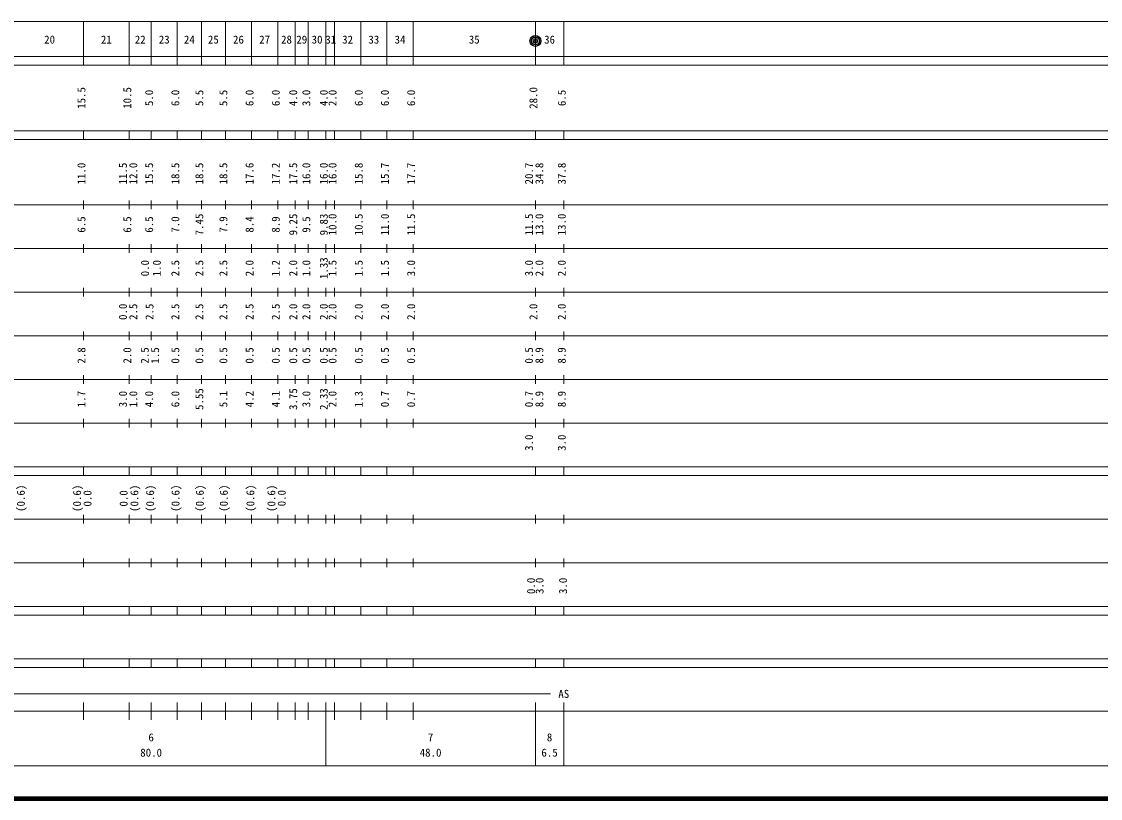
# Model space of a CAD drawing. Units: millimetres on the paper, enlarged 1000 times. Extents: x 40000 to 680000, y 20000 to 380000.
# Drawn here: x 298331 to 545407, y 20000 to 198000 of the extents above; entities that cross this region are included whole.
import ezdxf
from ezdxf.enums import TextEntityAlignment as Align

# ---------------------------------------------------------------- set-up
doc = ezdxf.new("R2010")
doc.units = ezdxf.units.MM
doc.header["$LTSCALE"] = 1000
doc.layers.add('M-TTL', color=2, linetype='Continuous', lineweight=140)
doc.layers.add('M-TTL-BAND', color=7, linetype='Continuous', lineweight=13)
doc.styles.add('ＭＳ ゴシック', font='')
doc.styles.get('ＭＳ ゴシック').set_extended_font_data('MS Gothic')

msp = doc.modelspace()

# ---------------------------------------------------------------- hatches: boundary and pattern name
at = {"layer": 'M-TTL-BAND'}
msp.add_hatch(color=256, dxfattribs=at).paths.add_polyline_path([(415868, 193563, 1), (416168, 193563, 1)])

# ---------------------------------------------------------------- linework, layer by layer
at = {"layer": 'M-TTL'}
msp.add_line((40000, 20000), (680000, 20000), dxfattribs=at)
at = {"layer": 'M-TTL-BAND'}
for p, q in [((68000, 198000), (579000, 198000)), ((312500, 188000), (312500, 198000)), ((323000, 188000), (323000, 198000)), ((328000, 188000), (328000, 198000)), ((334000, 188000), (334000, 198000)), ((339500, 188000), (339500, 198000)), ((345000, 188000), (345000, 198000)), ((351000, 188000), (351000, 198000)), ((357000, 188000), (357000, 198000)), ((361000, 188000), (361000, 198000)), ((364000, 188000), (364000, 198000)), ((368000, 188000), (368000, 198000)), ((370000, 188000), (370000, 198000)), ((376000, 188000), (376000, 198000)), ((382000, 188000), (382000, 198000)), ((388000, 188000), (388000, 198000)), ((416000, 188000), (416000, 198000)), ((422500, 188000), (422500, 198000)), ((40000, 190000), (579000, 190000)), ((40000, 188000), (579000, 188000)), ((40000, 173000), (579000, 173000)), ((312500, 171000), (312500, 173000)), ((323000, 171000), (323000, 173000)), ((328000, 171000), (328000, 173000)), ((334000, 171000), (334000, 173000)), ((339500, 171000), (339500, 173000)), ((345000, 171000), (345000, 173000)), ((351000, 171000), (351000, 173000)), ((357000, 171000), (357000, 173000)), ((361000, 171000), (361000, 173000)), ((364000, 171000), (364000, 173000)), ((368000, 171000), (368000, 173000)), ((370000, 171000), (370000, 173000)), ((376000, 171000), (376000, 173000)), ((382000, 171000), (382000, 173000)), ((388000, 171000), (388000, 173000)), ((416000, 171000), (416000, 173000)), ((422500, 171000), (422500, 173000)), ((40000, 171000), (579000, 171000)), ((40000, 156000), (579000, 156000)), ((312500, 155000), (312500, 157000)), ((323000, 155000), (323000, 157000)), ((328000, 155000), (328000, 157000)), ((334000, 155000), (334000, 157000)), ((339500, 155000), (339500, 157000)), ((345000, 155000), (345000, 157000)), ((351000, 155000), (351000, 157000)), ((357000, 155000), (357000, 157000)), ((361000, 155000), (361000, 157000)), ((364000, 155000), (364000, 157000)), ((368000, 155000), (368000, 157000)), ((370000, 155000), (370000, 157000)), ((376000, 155000), (376000, 157000)), ((382000, 155000), (382000, 157000)), ((388000, 155000), (388000, 157000)), ((416000, 155000), (416000, 157000)), ((422500, 155000), (422500, 157000)), ((46000, 146000), (579000, 146000)), ((312500, 145000), (312500, 147000)), ((323000, 145000), (323000, 147000)), ((328000, 145000), (328000, 147000)), ((334000, 145000), (334000, 147000)), ((339500, 145000), (339500, 147000)), ((345000, 145000), (345000, 147000)), ((351000, 145000), (351000, 147000)), ((357000, 145000), (357000, 147000)), ((361000, 145000), (361000, 147000)), ((364000, 145000), (364000, 147000)), ((368000, 145000), (368000, 147000)), ((370000, 145000), (370000, 147000)), ((376000, 145000), (376000, 147000)), ((382000, 145000), (382000, 147000)), ((388000, 145000), (388000, 147000)), ((416000, 145000), (416000, 147000)), ((422500, 145000), (422500, 147000)), ((52000, 136000), (579000, 136000)), ((312500, 135000), (312500, 137000)), ((323000, 135000), (323000, 137000)), ((328000, 135000), (328000, 137000)), ((334000, 135000), (334000, 137000)), ((339500, 135000), (339500, 137000)), ((345000, 135000), (345000, 137000)), ((351000, 135000), (351000, 137000)), ((357000, 135000), (357000, 137000)), ((361000, 135000), (361000, 137000)), ((364000, 135000), (364000, 137000)), ((368000, 135000), (368000, 137000)), ((370000, 135000), (370000, 137000)), ((376000, 135000), (376000, 137000)), ((382000, 135000), (382000, 137000)), ((388000, 135000), (388000, 137000)), ((416000, 135000), (416000, 137000)), ((422500, 135000), (422500, 137000)), ((312500, 125000), (312500, 127000)), ((323000, 125000), (323000, 127000)), ((328000, 125000), (328000, 127000)), ((334000, 125000), (334000, 127000)), ((339500, 125000), (339500, 127000)), ((345000, 125000), (345000, 127000)), ((351000, 125000), (351000, 127000)), ((357000, 125000), (357000, 127000)), ((361000, 125000), (361000, 127000)), ((364000, 125000), (364000, 127000)), ((368000, 125000), (368000, 127000)), ((370000, 125000), (370000, 127000)), ((376000, 125000), (376000, 127000)), ((382000, 125000), (382000, 127000)), ((388000, 125000), (388000, 127000)), ((416000, 125000), (416000, 127000)), ((422500, 125000), (422500, 127000)), ((46000, 126000), (579000, 126000)), ((312500, 115000), (312500, 117000)), ((323000, 115000), (323000, 117000)), ((328000, 115000), (328000, 117000)), ((334000, 115000), (334000, 117000)), ((339500, 115000), (339500, 117000)), ((345000, 115000), (345000, 117000)), ((351000, 115000), (351000, 117000)), ((357000, 115000), (357000, 117000)), ((361000, 115000), (361000, 117000)), ((364000, 115000), (364000, 117000)), ((368000, 115000), (368000, 117000)), ((370000, 115000), (370000, 117000)), ((376000, 115000), (376000, 117000)), ((382000, 115000), (382000, 117000)), ((388000, 115000), (388000, 117000)), ((416000, 115000), (416000, 117000)), ((422500, 115000), (422500, 117000)), ((52000, 116000), (579000, 116000)), ((312500, 105000), (312500, 107000)), ((323000, 105000), (323000, 107000)), ((328000, 105000), (328000, 107000)), ((334000, 105000), (334000, 107000)), ((339500, 105000), (339500, 107000)), ((345000, 105000), (345000, 107000)), ((351000, 105000), (351000, 107000)), ((357000, 105000), (357000, 107000)), ((361000, 105000), (361000, 107000)), ((364000, 105000), (364000, 107000)), ((368000, 105000), (368000, 107000)), ((370000, 105000), (370000, 107000)), ((376000, 105000), (376000, 107000)), ((382000, 105000), (382000, 107000)), ((388000, 105000), (388000, 107000)), ((416000, 105000), (416000, 107000)), ((422500, 105000), (422500, 107000)), ((46000, 106000), (579000, 106000)), ((40000, 96000), (579000, 96000)), ((40000, 94000), (579000, 94000)), ((312500, 94000), (312500, 96000)), ((323000, 94000), (323000, 96000)), ((328000, 94000), (328000, 96000)), ((334000, 94000), (334000, 96000)), ((339500, 94000), (339500, 96000)), ((345000, 94000), (345000, 96000)), ((351000, 94000), (351000, 96000)), ((357000, 94000), (357000, 96000)), ((361000, 94000), (361000, 96000)), ((364000, 94000), (364000, 96000)), ((368000, 94000), (368000, 96000)), ((370000, 94000), (370000, 96000)), ((376000, 94000), (376000, 96000)), ((382000, 94000), (382000, 96000)), ((388000, 94000), (388000, 96000)), ((416000, 94000), (416000, 96000)), ((422500, 94000), (422500, 96000)), ((312500, 83000), (312500, 85000)), ((323000, 83000), (323000, 85000)), ((328000, 83000), (328000, 85000)), ((334000, 83000), (334000, 85000)), ((339500, 83000), (339500, 85000)), ((345000, 83000), (345000, 85000)), ((351000, 83000), (351000, 85000)), ((357000, 83000), (357000, 85000)), ((361000, 83000), (361000, 85000)), ((364000, 83000), (364000, 85000)), ((368000, 83000), (368000, 85000)), ((370000, 83000), (370000, 85000)), ((376000, 83000), (376000, 85000)), ((382000, 83000), (382000, 85000)), ((388000, 83000), (388000, 85000)), ((416000, 83000), (416000, 85000)), ((422500, 83000), (422500, 85000)), ((49000, 84000), (579000, 84000)), ((312500, 73000), (312500, 75000)), ((323000, 73000), (323000, 75000)), ((328000, 73000), (328000, 75000)), ((334000, 73000), (334000, 75000)), ((339500, 73000), (339500, 75000)), ((345000, 73000), (345000, 75000)), ((351000, 73000), (351000, 75000)), ((357000, 73000), (357000, 75000)), ((361000, 73000), (361000, 75000)), ((364000, 73000), (364000, 75000)), ((368000, 73000), (368000, 75000)), ((370000, 73000), (370000, 75000)), ((376000, 73000), (376000, 75000)), ((382000, 73000), (382000, 75000)), ((388000, 73000), (388000, 75000)), ((416000, 73000), (416000, 75000)), ((422500, 73000), (422500, 75000)), ((40000, 74000), (579000, 74000)), ((40000, 64000), (579000, 64000)), ((40000, 62000), (579000, 62000)), ((312500, 62000), (312500, 64000)), ((323000, 62000), (323000, 64000)), ((328000, 62000), (328000, 64000)), ((334000, 62000), (334000, 64000)), ((339500, 62000), (339500, 64000)), ((345000, 62000), (345000, 64000)), ((351000, 62000), (351000, 64000)), ((357000, 62000), (357000, 64000)), ((361000, 62000), (361000, 64000)), ((364000, 62000), (364000, 64000)), ((368000, 62000), (368000, 64000)), ((370000, 62000), (370000, 64000)), ((376000, 62000), (376000, 64000)), ((382000, 62000), (382000, 64000)), ((388000, 62000), (388000, 64000)), ((416000, 62000), (416000, 64000)), ((422500, 62000), (422500, 64000)), ((40000, 52000), (579000, 52000)), ((312500, 50000), (312500, 52000)), ((323000, 50000), (323000, 52000)), ((328000, 50000), (328000, 52000)), ((334000, 50000), (334000, 52000)), ((339500, 50000), (339500, 52000)), ((345000, 50000), (345000, 52000)), ((351000, 50000), (351000, 52000)), ((357000, 50000), (357000, 52000)), ((361000, 50000), (361000, 52000)), ((364000, 50000), (364000, 52000)), ((368000, 50000), (368000, 52000)), ((370000, 50000), (370000, 52000)), ((376000, 50000), (376000, 52000)), ((382000, 50000), (382000, 52000)), ((388000, 50000), (388000, 52000)), ((416000, 50000), (416000, 52000)), ((422500, 50000), (422500, 52000)), ((40000, 50000), (579000, 50000)), ((71000, 44000), (419500, 44000)), ((40000, 40000), (579000, 40000)), ((312500, 38000), (312500, 42000)), ((323000, 38000), (323000, 42000)), ((328000, 38000), (328000, 42000)), ((334000, 38000), (334000, 42000)), ((339500, 38000), (339500, 42000)), ((345000, 38000), (345000, 42000)), ((351000, 38000), (351000, 42000)), ((357000, 38000), (357000, 42000)), ((361000, 38000), (361000, 42000)), ((364000, 38000), (364000, 42000)), ((368000, 27500), (368000, 42000)), ((370000, 38000), (370000, 42000)), ((376000, 38000), (376000, 42000)), ((382000, 38000), (382000, 42000)), ((388000, 38000), (388000, 42000)), ((416000, 27500), (416000, 42000)), ((422500, 27500), (422500, 42000)), ((68000, 27500), (579000, 27500))]:
    msp.add_line(p, q, dxfattribs=at)
at = {"layer": 'M-TTL-BAND', "lineweight": 25}
msp.add_lwpolyline([(415868, 193563, 1), (416168, 193563, 1)], format="xyb", close=True, dxfattribs=at)
for radius in [1250, 900, 500, 150]:
    msp.add_circle((416018, 193563), radius, dxfattribs=at)

# ---------------------------------------------------------------- texts
at = {"layer": 'M-TTL-BAND', "style": 'ＭＳ ゴシック'}
for s, p in [('20', (304750, 192405)), ('21', (317750, 192405)), ('22', (325500, 192405)), ('23', (331000, 192405)), ('24', (336750, 192405)), ('25', (342250, 192405)), ('26', (348000, 192405)), ('27', (354000, 192405)), ('28', (359000, 192405)), ('29', (362500, 192405)), ('30', (366000, 192405)), ('31', (369139, 192405)), ('32', (373000, 192405)), ('33', (379000, 192405)), ('34', (385000, 192405)), ('35', (402000, 192405)), ('36', (419250, 192405)), ('AS', (422500, 42500)), ('6', (328000, 32523)), ('7', (392000, 32523)), ('8', (419250, 32523)), ('80.0', (328000, 29033)), ('48.0', (392000, 29033)), ('6.5', (419250, 29033))]:
    msp.add_text(s, height=1833, dxfattribs=at).set_placement(p, align=Align.BOTTOM_CENTER)
for s, p in [('15.5', (313500, 180500)), ('10.5', (324000, 180500)), ('28.0', (417000, 180500)), ('5.0', (329000, 180500)), ('6.0', (335000, 180500)), ('5.5', (340500, 180500)), ('5.5', (346000, 180500)), ('6.0', (352000, 180500)), ('6.0', (358000, 180500)), ('4.0', (362000, 180500)), ('3.0', (365000, 180500)), ('4.0', (369000, 180500)), ('2.0', (371000, 180500)), ('6.0', (377000, 180500)), ('6.0', (383000, 180500)), ('6.0', (389000, 180500)), ('6.5', (423500, 180500)), ('17.2', (358000, 163174)), ('15.8', (377000, 163174)), ('34.8', (418370, 163174)), ('37.8', (423500, 163174)), ('11.0', (313500, 163174)), ('11.5', (323000, 163174)), ('12.0', (325370, 163174)), ('15.5', (329000, 163174)), ('18.5', (335000, 163174)), ('18.5', (340500, 163174)), ('18.5', (346000, 163174)), ('17.6', (352000, 163174)), ('17.5', (362000, 163174)), ('16.0', (365000, 163174)), ('16.0', (369000, 163174)), ('16.0', (371000, 163174)), ('15.7', (383000, 163174)), ('17.7', (389000, 163174)), ('20.7', (416000, 163174)), ('6.5', (313500, 151500)), ('6.5', (324000, 151500)), ('6.5', (329000, 151500)), ('7.0', (335000, 151500)), ('7.45', (340500, 151500)), ('7.9', (346000, 151500)), ('8.4', (352000, 151500)), ('8.9', (358000, 151500)), ('9.25', (362000, 151500)), ('9.5', (365000, 151500)), ('9.83', (369000, 151500)), ('10.0', (371000, 151500)), ('10.5', (377000, 151500)), ('11.0', (383000, 151500)), ('11.5', (389000, 151500)), ('11.5', (416000, 151500)), ('13.0', (418370, 151500)), ('13.0', (423500, 151500)), ('1.33', (369000, 141500)), ('0.0', (328052, 141500)), ('1.0', (330767, 141500)), ('2.5', (335000, 141500)), ('2.5', (340500, 141500)), ('2.5', (346000, 141500)), ('2.0', (352000, 141500)), ('1.2', (358000, 141500)), ('2.0', (362000, 141500)), ('1.0', (365000, 141500)), ('1.5', (371000, 141500)), ('1.5', (377000, 141500)), ('1.5', (383000, 141500)), ('3.0', (389000, 141500)), ('3.0', (416000, 141500)), ('2.0', (418370, 141500)), ('2.0', (423500, 141500)), ('0.0', (323000, 131500)), ('2.5', (325370, 131500)), ('2.5', (329086, 131500)), ('2.5', (335000, 131500)), ('2.5', (340500, 131500)), ('2.5', (346000, 131500)), ('2.5', (352000, 131500)), ('2.5', (358000, 131500)), ('2.0', (362000, 131500)), ('2.0', (365000, 131500)), ('2.0', (369000, 131500)), ('2.0', (371000, 131500)), ('2.0', (377000, 131500)), ('2.0', (383000, 131500)), ('2.0', (389000, 131500)), ('2.0', (417000, 131500)), ('2.0', (423500, 131500)), ('2.8', (313500, 121500)), ('2.0', (324000, 121500)), ('2.5', (328000, 121500)), ('1.5', (330370, 121500)), ('0.5', (335000, 121500)), ('0.5', (340500, 121500)), ('0.5', (346000, 121500)), ('0.5', (352000, 121500)), ('0.5', (358000, 121500)), ('0.5', (362000, 121500)), ('0.5', (365000, 121500)), ('0.5', (369000, 121500)), ('0.5', (371000, 121500)), ('0.5', (377000, 121500)), ('0.5', (383000, 121500)), ('0.5', (389000, 121500)), ('0.5', (416000, 121500)), ('8.9', (418370, 121500)), ('8.9', (423500, 121500)), ('5.55', (340500, 111500)), ('3.75', (362000, 111500)), ('2.33', (369000, 111500)), ('1.7', (313500, 111500)), ('3.0', (323000, 111500)), ('1.0', (325370, 111500)), ('4.0', (329000, 111500)), ('6.0', (335000, 111500)), ('5.1', (346000, 111500)), ('4.2', (352000, 111500)), ('4.1', (358000, 111500)), ('3.0', (365000, 111500)), ('2.0', (371000, 111500)), ('1.3', (377000, 111500)), ('0.7', (383000, 111500)), ('0.7', (389000, 111500)), ('0.7', (416000, 111500)), ('8.9', (418370, 111500)), ('8.9', (423500, 111500)), ('3.0', (416000, 101500)), ('3.0', (423500, 101500)), ('(0.6)', (299622, 88771)), ('(0.6)', (312500, 88764)), ('(0.6)', (325631, 88764)), ('(0.6)', (329231, 88764)), ('(0.6)', (335049, 88784)), ('(0.6)', (340609, 88786)), ('(0.6)', (346104, 88786)), ('(0.6)', (352181, 88786)), ('(0.6)', (357000, 88764)), ('0.0', (314887, 88751)), ('0.0', (323156, 88744)), ('0.0', (359357, 88799)), ('0.0', (416467, 68695)), ('3.0', (418419, 68708)), ('3.0', (423786, 68702))]:
    msp.add_text(s, height=1833, rotation=90, dxfattribs=at).set_placement(p, align=Align.BOTTOM_CENTER)

doc.saveas('drawing.dxf')
